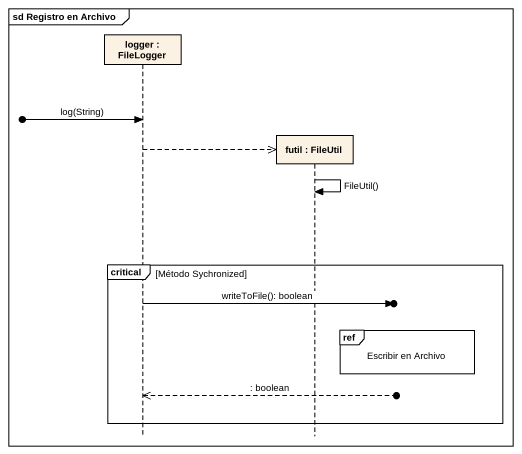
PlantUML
@startuml
mainframe sd Registro en Archivo
hide footbox
participant "logger : FileLogger" as logger
participant "futil : FileUtil" as futil

[o-> logger : log(String)
logger -->> futil **
futil -> futil : FileUtil()
critical Método Sychronized
  logger ->o] : writeToFile(): boolean
  ref over futil : Escribir en Archivo
  logger <<--o] : : boolean
end
@enduml
